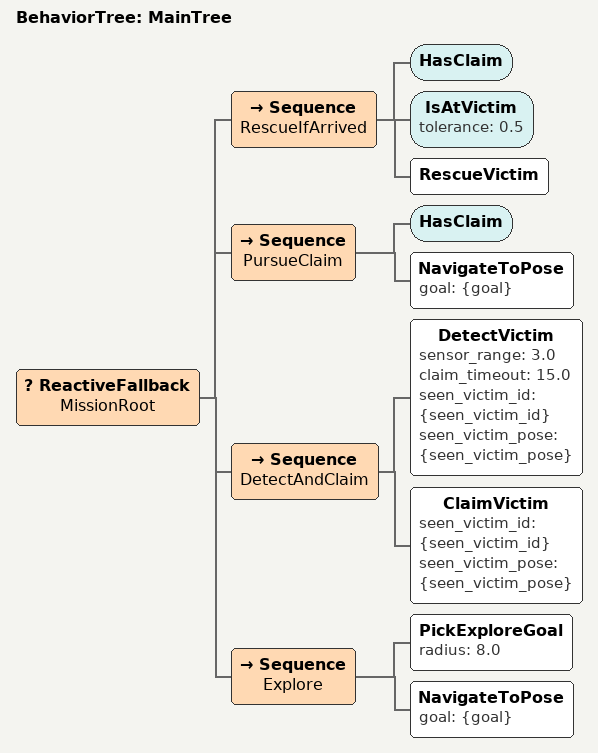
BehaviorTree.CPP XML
<?xml version="1.0"?>
<root main_tree_to_execute="MainTree">
  <BehaviorTree ID="MainTree">
    <ReactiveFallback name="MissionRoot">

      <Sequence name="RescueIfArrived">
        <HasClaim/>
        <IsAtVictim tolerance="0.5"/>
        <RescueVictim/>
      </Sequence>

      <Sequence name="PursueClaim">
        <HasClaim/>
        <NavigateToPose goal="{goal}"/>
      </Sequence>

      <Sequence name="DetectAndClaim">
        <DetectVictim sensor_range="3.0" claim_timeout="15.0"
                      seen_victim_id="{seen_victim_id}" seen_victim_pose="{seen_victim_pose}"/>
        <ClaimVictim seen_victim_id="{seen_victim_id}" seen_victim_pose="{seen_victim_pose}"/>
      </Sequence>

      <Sequence name="Explore">
        <PickExploreGoal radius="8.0"/>
        <NavigateToPose goal="{goal}"/>
      </Sequence>

    </ReactiveFallback>
  </BehaviorTree>
</root>
